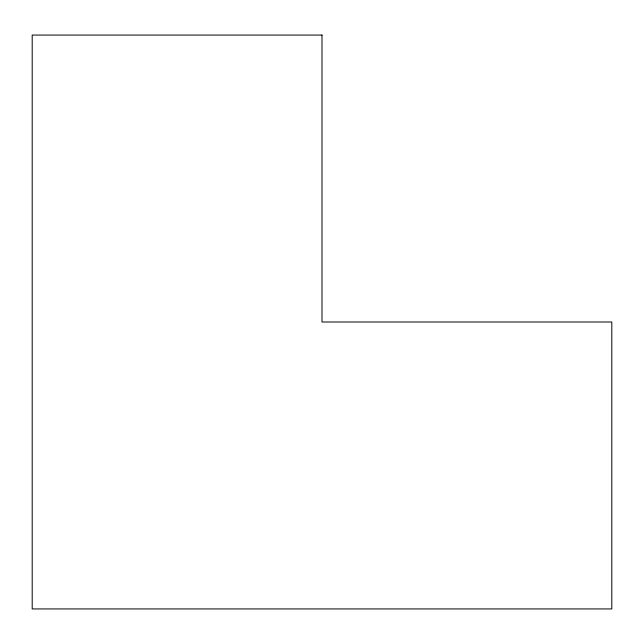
<?xml version="1.0" encoding="UTF-8"?>
<svg xmlns="http://www.w3.org/2000/svg" width="644" height="644" viewBox="0 0 644 644"><rect width="100%" height="100%" fill="white"/><g stroke="black" fill="none" stroke-linecap="round" stroke-linejoin="round"><path stroke-width="0.97" d="M322 35.066L32.2 35.066L32.2 608.934L611.8 608.934L611.8 322L322 322L322 35.066"/></g></svg>
